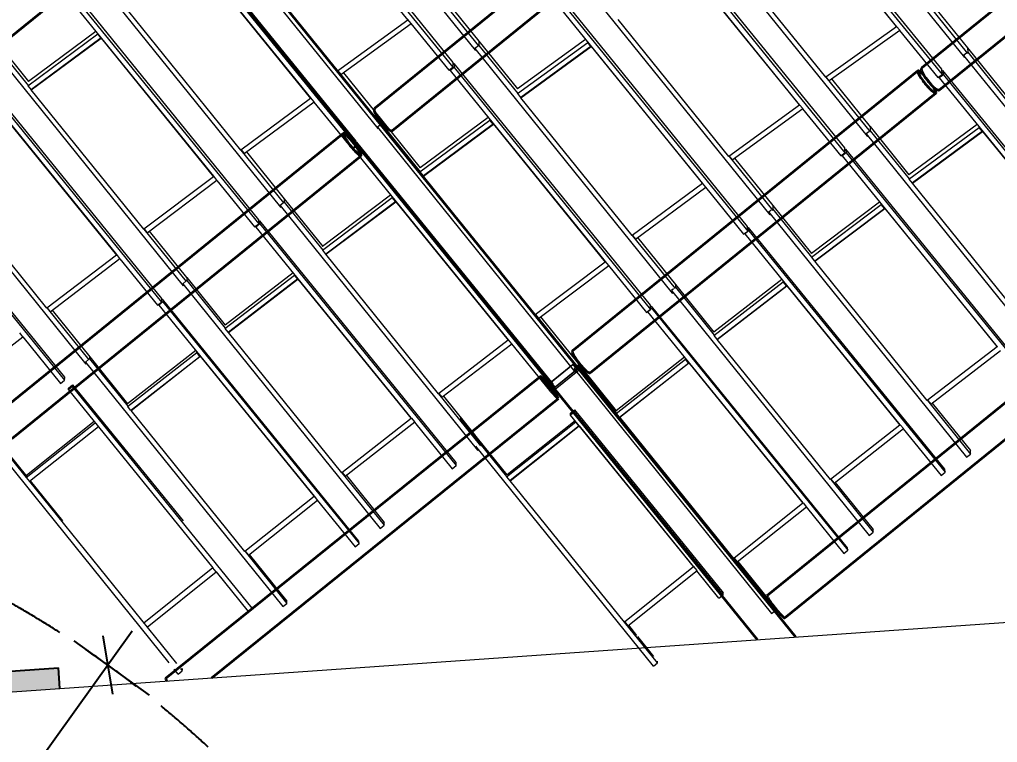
# Model space of a CAD drawing. Header units: millimetres. Extents: x 834681283 to 835686922, y 817551134 to 819407044.
# Drawn here: x 835249962 to 835259338, y 818098046 to 818104976 of the extents above; entities that cross this region are included whole.
import ezdxf

# ---------------------------------------------------------------- set-up
doc = ezdxf.new("R2010")
doc.units = ezdxf.units.MM
doc.header["$LTSCALE"] = 1200
doc.header["$MEASUREMENT"] = 0
for name, pattern in [('P01-MAAN-P-EVA$0$HIDDENX2', [0.75, 0.5, -0.25]), ('P01-MAGP-P-RF$0$P01_MS_01_N1-FloorPlan-PART2OFUPPERROOFSETTINGOUT$0$BH DASHED2', [3, 2, -1]), ('P01-MAGP-P-RF$0$PHANTOM', [2.5, 1.25, -0.25, 0.25, -0.25, 0.25, -0.25])]:
    doc.linetypes.add(name, pattern=pattern)
doc.layers.get('Defpoints').update_dxf_attribs({"color": 15})
doc.layers.add('P01-MAAN-P-EVA$0$ADA08640', color=2, linetype='Continuous')
doc.layers.add('P01-MAAN-P-EVA$0$HATCH', color=9, linetype='Continuous')
for name, color, linetype, lineweight in [('P01-MAAN-P-EVA$0$AR-DIM_AR_', 4, 'Continuous', 25), ('P01-MAGP-P-RF$0$AR-HATCH_AR_', 253, 'Continuous', 13), ('P01-MAGP-P-RF$0$AR-PLANT_AR_BS_MI_', 4, 'Continuous', 25), ('P01-MAGP-P-RF$0$AR-ROOF_AR_BS_MI_', 3, 'Continuous', 18), ('P01-MAGP-P-RF$0$MMH053__', 253, 'P01-MAGP-P-RF$0$PHANTOM', 40), ('P01-MAGP-P-RF$0$P01_MS_01_N1-FloorPlan-PART2OFUPPERROOFSETTINGOUT$0$S-BEAM', 253, 'Continuous', 35), ('P01-MAGP-P-RF$0$P01_MS_01_N1-FloorPlan-PART2OFUPPERROOFSETTINGOUT$0$S-BEAM-HIDN', 253, 'P01-MAGP-P-RF$0$P01_MS_01_N1-FloorPlan-PART2OFUPPERROOFSETTINGOUT$0$BH DASHED2', 18), ('P01-MAGP-P-RF$0$ROOF MESH HALF TONE$0$A-GLAZ', 253, 'Continuous', 9)]:
    doc.layers.add(name, color=color, linetype=linetype, lineweight=lineweight)
doc.styles.add('P01-MAAN-P-EVA$0$ARIAL', font='arial.ttf', dxfattribs={"width": 0.8})
doc.dimstyles.new('P01-MAAN-P-EVA$0$DIM-500', dxfattribs={"dimscale": 400, "dimtxt": 2, "dimasz": 1, "dimexe": 1, "dimexo": 1, "dimgap": 1, "dimtad": 1, "dimdec": 0, "dimrnd": 0.1, "dimdsep": 46, "dimtxsty": 'P01-MAAN-P-EVA$0$ARIAL', "dimblk1": 'P01-MAAN-P-EVA$0$_OBLIQUE', "dimblk2": 'P01-MAAN-P-EVA$0$_OBLIQUE', "dimsah": 1, "dimcen": 5, "dimdle": 1, "dimclrd": 8, "dimclre": 8, "dimclrt": 4, "dimadec": 3, "dimazin": 2, "dimtfac": 1, "dimtdec": 0, "dimtix": 1, "dimtmove": 2, "dimatfit": 0, "dimldrblk": 'P01-MAAN-P-EVA$0$_OBLIQUE', "dimfxl": 1, "dimtolj": 1, "dimarcsym": 0})
pattern_1 = [(3.998948738, (0, 0), (27.2443254035, 65.5595853656), [0, -63.5])]

# ---------------------------------------------------------------- blocks, each defined once
blk = doc.blocks.new('P01-MAGP-P-RF$0$P01_MS_01_N1-FloorPlan-PART2OFUPPERROOFSETTINGOUT$0$Circular Hollow Sections - CHS273x10_PSB97-8456240-PART 2 OF  UPPER ROOF SETTING OUT')
at = {"layer": 'P01-MAGP-P-RF$0$P01_MS_01_N1-FloorPlan-PART2OFUPPERROOFSETTINGOUT$0$S-BEAM'}
for p, q in [((26845.5, 11117.2), (23321.9, 8649.9)), ((23478.5, 8426.3), (27002.1, 10893.6))]:
    blk.add_line(p, q, dxfattribs=at)
for centre, major_axis, start_param, end_param in [((26923.8, 11005.4), (-78.3, 111.8), 0, 3.141593), ((26923.8, 11005.4), (-72.6, 103.6), 0, 3.141593), ((26923.8, 11005.4), (-78.3, 111.8), 3.141593, 6.283185), ((26923.8, 11005.4), (-72.6, 103.6), 3.141593, 6.283185), ((23400.2, 8538.1), (-78.3, 111.8), 0, 3.141593)]:
    blk.add_ellipse(centre, major_axis=major_axis, ratio=0.147265, start_param=start_param, end_param=end_param, dxfattribs=at)
blk = doc.blocks.new('P01-MAGP-P-RF$0$P01_MS_01_N1-FloorPlan-PART2OFUPPERROOFSETTINGOUT$0$Circular Hollow Sections - CHS273x10_PSB97-8456877-PART 2 OF  UPPER ROOF SETTING OUT')
at = {"layer": 'P01-MAGP-P-RF$0$P01_MS_01_N1-FloorPlan-PART2OFUPPERROOFSETTINGOUT$0$S-BEAM'}
for p, q in [((35933.4, 13818.3), (32422.5, 11359.9)), ((32579.1, 11136.3), (36090, 13594.7))]:
    blk.add_line(p, q, dxfattribs=at)
for centre, major_axis, start_param, end_param in [((36011.7, 13706.5), (-78.3, 111.8), 0, 3.141593), ((36011.7, 13706.5), (-72.6, 103.6), 0, 3.141593), ((36011.7, 13706.5), (-78.3, 111.8), 3.141593, 6.283185), ((36011.7, 13706.5), (-72.6, 103.6), 3.141593, 6.283185), ((32500.8, 11248.1), (-78.3, 111.8), 0, 3.141593)]:
    blk.add_ellipse(centre, major_axis=major_axis, ratio=0.253647, start_param=start_param, end_param=end_param, dxfattribs=at)
blk = doc.blocks.new('P01-MAGP-P-RF$0$P01_MS_01_N1-FloorPlan-PART2OFUPPERROOFSETTINGOUT$0$Circular Hollow Sections - CHS273x10_PSB97-8456876-PART 2 OF  UPPER ROOF SETTING OUT')
at = {"layer": 'P01-MAGP-P-RF$0$P01_MS_01_N1-FloorPlan-PART2OFUPPERROOFSETTINGOUT$0$S-BEAM'}
for p, q in [((32384.2, 11333.1), (28892.1, 8887.9)), ((29048.6, 8664.2), (32540.8, 11109.5))]:
    blk.add_line(p, q, dxfattribs=at)
for centre, major_axis, start_param, end_param in [((32462.5, 11221.3), (-78.3, 111.8), 0, 3.141593), ((32462.5, 11221.3), (-72.6, 103.6), 0, 3.141593), ((32462.5, 11221.3), (-78.3, 111.8), 5.349346, 6.283185), ((32462.5, 11221.3), (-72.6, 103.6), 5.340708, 6.283185), ((32462.5, 11221.3), (-72.6, 103.6), 3.141593, 4.08407), ((32462.5, 11221.3), (-78.3, 111.8), 3.141593, 4.075432), ((28970.3, 8776), (-78.3, 111.8), 0, 3.141593)]:
    blk.add_ellipse(centre, major_axis=major_axis, ratio=0.175033, start_param=start_param, end_param=end_param, dxfattribs=at)
at = {"layer": 'P01-MAGP-P-RF$0$P01_MS_01_N1-FloorPlan-PART2OFUPPERROOFSETTINGOUT$0$S-BEAM-HIDN'}
for major_axis, start_param, end_param in [((-78.3, 111.8), 4.07815, 5.346628), ((-72.6, 103.6), 5.336407, 5.340708), ((-72.6, 103.6), 4.091398, 5.33338), ((-72.6, 103.6), 4.08407, 4.088371)]:
    blk.add_ellipse((32462.5, 11221.3), major_axis=major_axis, ratio=0.175033, start_param=start_param, end_param=end_param, dxfattribs=at)
blk = doc.blocks.new('P01-MAGP-P-RF$0$P01_MS_01_N1-FloorPlan-PART2OFUPPERROOFSETTINGOUT$0$Circular Hollow Sections - CHS273x10_PSB97-8456915-PART 2 OF  UPPER ROOF SETTING OUT')
at = {"layer": 'P01-MAGP-P-RF$0$P01_MS_01_N1-FloorPlan-PART2OFUPPERROOFSETTINGOUT$0$S-BEAM'}
for p, q in [((30667.8, 13793.6), (27160.6, 11337.8)), ((27317.2, 11114.2), (30824.4, 13570))]:
    blk.add_line(p, q, dxfattribs=at)
for centre, major_axis, start_param, end_param in [((30746.1, 13681.8), (-78.3, 111.8), 0, 3.141593), ((30746.1, 13681.8), (-72.6, 103.6), 0, 3.141593), ((30746.1, 13681.8), (-78.3, 111.8), 5.764458, 6.283185), ((30746.1, 13681.8), (-72.6, 103.6), 5.820621, 6.283185), ((30746.1, 13681.8), (-72.6, 103.6), 3.141593, 3.604157), ((30746.1, 13681.8), (-78.3, 111.8), 3.141593, 3.66032), ((27238.9, 11226), (-78.3, 111.8), 0, 3.141593)]:
    blk.add_ellipse(centre, major_axis=major_axis, ratio=0.246588, start_param=start_param, end_param=end_param, dxfattribs=at)
at = {"layer": 'P01-MAGP-P-RF$0$P01_MS_01_N1-FloorPlan-PART2OFUPPERROOFSETTINGOUT$0$S-BEAM-HIDN'}
for major_axis, start_param, end_param in [((-78.3, 111.8), 3.660684, 5.764094), ((-72.6, 103.6), 3.604551, 5.820227)]:
    blk.add_ellipse((30746.1, 13681.8), major_axis=major_axis, ratio=0.246588, start_param=start_param, end_param=end_param, dxfattribs=at)
blk = doc.blocks.new('P01-MAGP-P-RF$0$P01_MS_01_N1-FloorPlan-PART2OFUPPERROOFSETTINGOUT$0$Circular Hollow Sections - CHS273x10_PSB97-8456488-PART 2 OF  UPPER ROOF SETTING OUT')
at = {"layer": 'P01-MAGP-P-RF$0$P01_MS_01_N1-FloorPlan-PART2OFUPPERROOFSETTINGOUT$0$S-BEAM'}
for p, q in [((25105, 13560.8), (25005, 13490.7)), ((24924.9, 13434.7), (21602.9, 11108.6)), ((21759.5, 10885), (25261.6, 13337.2))]:
    blk.add_line(p, q, dxfattribs=at)
for centre, major_axis, start_param, end_param in [((25183.3, 13449), (-78.3, 111.8), 0, 3.141593), ((25183.3, 13449), (-72.6, 103.6), 0, 3.141593), ((25183.3, 13449), (-78.3, 111.8), 3.141593, 6.283185), ((25183.3, 13449), (-72.6, 103.6), 3.141593, 6.283185), ((21681.2, 10996.8), (-78.3, 111.8), 0, 3.141593)]:
    blk.add_ellipse(centre, major_axis=major_axis, ratio=0.184513, start_param=start_param, end_param=end_param, dxfattribs=at)
at = {"layer": 'P01-MAGP-P-RF$0$P01_MS_01_N1-FloorPlan-PART2OFUPPERROOFSETTINGOUT$0$S-BEAM-HIDN'}
blk.add_line((25004.9, 13490.7), (24925, 13434.7), dxfattribs=at)
blk = doc.blocks.new('P01-MAGP-P-RF$0$ROOF MESH HALF TONE')
at = {"layer": 'P01-MAGP-P-RF$0$ROOF MESH HALF TONE$0$A-GLAZ', "lineweight": 5}
for p, q in [((26439.6, 14298.1), (28163.6, 11828.1)), ((27945.5, 11724.4), (26227.7, 14170.1)), ((26221.3, 14124.7), (27939.1, 11679)), ((31111.9, 13901.8), (32837.2, 11429.4)), ((30854.3, 13699.6), (32207.4, 11773.4)), ((30896, 13724.9), (32612.2, 11282)), ((32614.7, 11332.8), (30898.6, 13775.7)), ((25455.9, 13611.3), (27179.7, 11141.9)), ((26563.2, 13548.5), (27538.3, 12160.2)), ((25198.2, 13414.8), (26556.8, 11480.2)), ((25239.6, 13441), (26957.6, 10994.7)), ((26963.7, 11037), (25245.7, 13483.3)), ((30128.3, 13215.2), (31853.7, 10743)), ((31246.5, 13136.5), (32208, 11767.9)), ((26833.1, 11718.9), (25859.1, 13114.2)), ((29915.1, 13041.7), (31631.3, 10598.5)), ((31633.1, 10645.8), (29916.9, 13089.1)), ((29873.4, 13015.9), (31227, 11088.9)), ((24472.3, 12924.7), (26195.8, 10455.9)), ((25577.6, 12870.2), (26557.1, 11475.5)), ((24258.1, 12757.5), (25976.3, 10310.8)), ((25981.9, 10349.7), (24263.7, 12796.4)), ((24216.8, 12731), (25575.7, 10795.8)), ((31497.8, 11333.4), (30536.9, 12710.2)), ((29144.7, 12528.8), (30870.1, 10056.9)), ((25853.3, 11027.6), (24874.9, 12429)), ((27815.3, 12412), (28196.8, 11865.5)), ((27869.4, 12392.3), (28205.1, 11911.3)), ((30651.1, 9958.7), (28934.9, 12402.1)), ((30260.7, 12460.3), (31227.7, 11083.6)), ((23541.9, 12294.8), (23869.6, 11825.6)), ((28891.9, 12331.9), (30246.1, 10403.9)), ((28933.5, 12358.2), (30649.7, 9914.8)), ((23488.7, 12238.5), (25212.1, 9770.1)), ((23530, 12265), (23863.5, 11787.4)), ((23861.7, 11786.3), (24563.3, 12234.4)), ((24548.3, 12259), (23869.5, 11825.5)), ((23891, 11744), (24592.5, 12192)), ((24593, 12195.3), (23891.5, 11747.2)), ((24563.3, 12234.4), (24563.8, 12236.8)), ((24591.4, 12194.3), (24563.3, 12234.4)), ((24591.9, 12196.8), (24591.4, 12194.3)), ((24593, 12195.3), (24592.5, 12192)), ((24592.5, 12192), (25576.1, 10791.3)), ((25000.1, 9662.5), (23281.9, 12109.6)), ((27538.3, 12160.2), (26833.1, 11718.9)), ((26863, 11683.8), (27568.3, 12125.2)), ((27538.9, 12164.1), (27538.1, 12165.1)), ((27538.9, 12164.1), (27538.3, 12160.2)), ((27568.3, 12125.2), (27540.4, 12165)), ((27566.8, 12124.3), (27897.6, 11653.2)), ((23235.8, 12047.5), (24594.8, 10112)), ((23277, 12074.5), (24995.3, 9627.4)), ((30519.3, 10640.7), (29552.7, 12025.5)), ((32478.5, 12028.2), (32870.4, 11466.6)), ((32532.8, 12009.8), (32873.6, 11521.5)), ((28205.1, 11911.3), (28202.5, 11869.1)), ((28205.1, 11911.3), (28542.6, 11427.9)), ((28196.8, 11865.5), (28161, 11842.8)), ((28161, 11842.8), (29886.3, 9371.1)), ((28163.6, 11828.1), (28169, 11831.3)), ((28202.5, 11869.1), (28198.2, 11866.3)), ((28202.5, 11869.1), (28540.6, 11384.8)), ((28538.7, 11383.5), (29245, 11825.7)), ((29226.3, 11855.8), (28542.5, 11427.7)), ((29245, 11825.7), (29245.3, 11828.8)), ((29272.8, 11786.1), (29245, 11825.7)), ((23861.7, 11786.3), (23889.8, 11746.2)), ((23889.8, 11746.2), (23891.5, 11747.2)), ((23891, 11744), (23891.5, 11747.2)), ((24873.5, 10336.7), (23891, 11744)), ((26836.9, 11721.2), (26863, 11683.8)), ((27939.1, 11679), (27945.5, 11724.4)), ((28568.2, 11341.4), (29274.4, 11783.5)), ((29274.5, 11787.2), (28568.3, 11345)), ((29273.1, 11789.3), (29272.8, 11786.1)), ((29274.5, 11787.2), (29274.4, 11783.5)), ((29274.4, 11783.5), (30246.9, 10398.9)), ((32208, 11767.9), (31497.8, 11333.4)), ((31527.1, 11299.4), (32237.3, 11734)), ((32208.2, 11772.2), (32207.4, 11773.4)), ((32208.2, 11772.2), (32208, 11767.9)), ((32237.3, 11734), (32209.9, 11773.2)), ((32235.8, 11733), (32570.4, 11256.6)), ((26835.4, 11720.3), (27212.4, 11180.2)), ((26888, 11699.5), (27221, 11222.4)), ((27897.6, 11653.2), (27939.1, 11679)), ((27951.6, 11674.6), (27910.2, 11648)), ((27910.2, 11648), (27910.6, 11661.3)), ((27910.2, 11648), (29265, 9719.2)), ((27943.3, 11708.7), (27952.8, 11714.8)), ((27952.8, 11714.8), (27951.6, 11674.6)), ((27951.6, 11674.6), (29667.9, 9231.4)), ((29669, 9271.6), (27952.8, 11714.8)), ((22505.2, 11552.6), (24228.5, 9084.6)), ((23607.7, 11514.3), (24595.3, 10107.7)), ((26557.1, 11475.5), (25853.3, 11027.6)), ((25883.3, 10992.2), (26587.2, 11440.1)), ((26557.7, 11479), (26556.9, 11480.2)), ((26557.7, 11479), (26557.1, 11475.5)), ((26587.2, 11440.1), (26559.3, 11480.1)), ((26585.7, 11439.1), (26916.2, 10968.6)), ((32860.5, 11469.8), (32830.8, 11451.2)), ((32830.8, 11451.2), (34558.3, 8974.2)), ((32872.5, 11477.3), (32865.8, 11473.2)), ((32873.9, 11521.5), (32872.5, 11477.3)), ((32872.5, 11477.3), (33213.5, 10988.4)), ((32873.9, 11521.5), (33214.1, 11033.7)), ((22296.3, 11391.9), (24014.6, 8944.5)), ((24018.4, 8975.4), (22300.1, 11422.8)), ((28538.7, 11383.5), (28566.5, 11343.9)), ((32837.2, 11429.4), (32843.5, 11433.1)), ((28566.5, 11343.9), (28568.3, 11345)), ((28568.2, 11341.4), (28568.3, 11345)), ((29540.3, 9948.6), (28568.2, 11341.4)), ((31500.1, 11334.8), (31886.5, 10781.1)), ((31501.6, 11335.7), (31527.1, 11299.4)), ((31552.1, 11314.7), (31889.4, 10831.4)), ((32570.4, 11256.6), (32612.2, 11282)), ((32583.2, 11252.5), (32583, 11264.2)), ((32624.7, 11279.1), (32583.2, 11252.5)), ((32583.2, 11252.5), (33935.2, 9329)), ((32612.2, 11282), (32614.7, 11332.8)), ((32613.8, 11313.9), (32623.9, 11320.4)), ((32623.9, 11320.4), (32624.7, 11279.1)), ((34338.2, 8881.4), (32623.9, 11320.4)), ((32624.7, 11279.1), (34339.1, 8840.1)), ((27212.4, 11180.2), (27177.1, 11157.5)), ((27218.6, 11184.2), (27213.3, 11180.7)), ((27221.1, 11222.4), (27218.6, 11184.2)), ((27218.6, 11184.2), (27555.2, 10701.8)), ((27221.1, 11222.4), (27557.6, 10740.4)), ((28241.5, 11176.3), (27557.5, 10740.2)), ((27177.1, 11157.5), (28902.5, 8685.5)), ((27179.7, 11141.9), (27185.5, 11145.5)), ((27553.6, 10699.6), (28258.1, 11148.8)), ((27583.5, 10657.7), (28287.8, 11106.8)), ((28288, 11110.1), (27583.7, 10661.1)), ((28258.1, 11148.8), (28258.4, 11152.2)), ((28286, 11108.9), (28258.1, 11148.8)), ((28286.4, 11112.4), (28286, 11108.9)), ((28288, 11110.1), (28287.8, 11106.8)), ((28287.8, 11106.8), (29265.9, 9714.3)), ((31227.7, 11083.6), (30519.3, 10640.7)), ((31227.9, 11087.6), (31227, 11088.8)), ((31227.9, 11087.6), (31227.7, 11083.6)), ((31257.2, 11049.3), (31229.6, 11088.7)), ((23893.9, 9646.2), (22907.3, 11059.1)), ((25855.4, 11028.9), (26227.8, 10495.5)), ((25856.9, 11029.9), (25883.3, 10992.2)), ((25906.5, 11006.9), (26236.9, 10533.6)), ((26916.2, 10968.6), (26957.6, 10994.7)), ((26970.1, 10991.7), (26928.8, 10964.6)), ((26928.8, 10964.6), (26929, 10976.7)), ((26957.6, 10994.7), (26963.7, 11037)), ((26961.4, 11021.3), (26970.9, 11027.6)), ((26970.9, 11027.6), (26970.1, 10991.7)), ((26970.1, 10991.7), (28686.2, 8548.9)), ((28687, 8584.7), (26970.9, 11027.6)), ((30548.7, 10606.3), (31257.2, 11049.3)), ((31255.5, 11048.2), (31589.6, 10572.6)), ((26928.8, 10964.6), (28284, 9035.5)), ((25576.1, 10791.3), (24873.5, 10336.7)), ((25576.6, 10794.5), (25575.8, 10795.7)), ((25576.6, 10794.5), (25576.1, 10791.3)), ((25606.4, 10755.5), (25578.3, 10795.6)), ((31874.8, 10783.9), (31847.1, 10766.1)), ((31888.7, 10792.8), (31881.5, 10788.2)), ((31889.4, 10831.7), (31888.7, 10792.8)), ((31888.7, 10792.8), (32228.4, 10305.7)), ((31889.4, 10831.7), (32228.3, 10345.9)), ((24903.7, 10300.9), (25606.4, 10755.5)), ((25604.8, 10754.5), (25935, 10284.2)), ((27553.6, 10699.6), (27581.5, 10659.7)), ((31847.1, 10766.1), (33574.4, 8289.8)), ((31853.7, 10743), (31860.4, 10747.1)), ((32225.7, 10304), (32931.4, 10752.3)), ((32914.2, 10781.5), (32228.2, 10345.7)), ((32961.7, 10714), (32256.2, 10265.9)), ((32256.2, 10262.5), (32961.7, 10710.6)), ((32931.4, 10752.3), (32931.7, 10756.7)), ((32959.3, 10712.5), (32931.4, 10752.3)), ((32959.5, 10717.1), (32959.3, 10712.5)), ((32961.7, 10714), (32961.7, 10710.6)), ((32961.7, 10710.6), (33936.5, 9323.7)), ((27581.5, 10659.7), (27583.6, 10661.1)), ((27583.5, 10657.7), (27583.7, 10661.1)), ((28561.2, 9256.9), (27583.5, 10657.7)), ((30521.4, 10642), (30902.5, 10096)), ((30523, 10643), (30548.7, 10606.3)), ((30571.3, 10620.4), (30905.3, 10141.9)), ((31589.6, 10572.6), (31631.3, 10598.5)), ((31643.2, 10597.9), (31601.8, 10570.7)), ((31631.3, 10598.5), (31633.1, 10645.8)), ((31632.4, 10627.7), (31641.9, 10634)), ((31641.9, 10634), (31643.2, 10597.9)), ((33356.5, 8194.1), (31641.9, 10634)), ((31643.2, 10597.9), (33357.7, 8158.1)), ((26237, 10533.6), (26234.6, 10500)), ((26237, 10533.6), (26574.1, 10050.5)), ((31601.8, 10570.7), (31601.5, 10580)), ((31601.8, 10570.7), (32954.7, 8645.5)), ((26227.8, 10495.5), (26193.3, 10472.9)), ((26193.3, 10472.9), (27918.8, 8000.4)), ((26195.8, 10455.9), (26202.2, 10460)), ((26234.6, 10500), (26227.8, 10495.5)), ((26234.6, 10500), (26571.1, 10017.9)), ((26568.5, 10016.2), (27271.1, 10472.7)), ((27257.1, 10497.3), (26572.4, 10052.5)), ((26599, 9974.7), (27301.3, 10431.1)), ((27301.5, 10434.1), (26599.1, 9977.7)), ((27271.1, 10472.7), (27271.5, 10476.7)), ((27299.2, 10432.6), (27271.1, 10472.7)), ((27299.7, 10436.7), (27299.2, 10432.6)), ((27301.5, 10434.1), (27301.3, 10431.1)), ((27301.3, 10431.1), (28285.2, 9030.7)), ((24875.5, 10337.9), (25244.5, 9809.5)), ((24877.1, 10339), (24903.7, 10300.9)), ((24924.7, 10314.4), (25251.3, 9846.6)), ((25976.3, 10310.8), (25981.9, 10349.7)), ((25979.7, 10334.4), (25988.9, 10340.6)), ((25988.9, 10340.6), (25988.7, 10309.9)), ((27705.1, 7897.6), (25988.9, 10340.6)), ((30246.9, 10398.9), (29540.3, 9948.6)), ((29570, 9913.8), (30276.7, 10364.1)), ((30247.1, 10402.6), (30246.1, 10403.9)), ((30247.1, 10402.6), (30246.9, 10398.9)), ((30276.7, 10364.1), (30248.9, 10403.8)), ((30274.9, 10362.9), (30608.1, 9888.5)), ((25935, 10284.2), (25976.3, 10310.8)), ((25988.7, 10309.9), (25947.5, 10282.3)), ((25947.5, 10282.3), (25947.5, 10292.3)), ((25947.5, 10282.3), (27303, 8352.7)), ((25988.7, 10309.9), (27704.8, 7867)), ((32225.7, 10304), (32253.5, 10264.2)), ((32253.5, 10264.2), (32256.2, 10265.9)), ((32256.2, 10262.5), (32256.2, 10265.9)), ((33231, 8864.9), (32256.2, 10262.5)), ((30905.3, 10142.2), (30904.7, 10108.8)), ((30905.3, 10142.2), (31242.7, 9658.6)), ((24595.3, 10107.7), (23893.9, 9646.2)), ((23924.3, 9610), (24625.8, 10071.6)), ((24595.8, 10110.7), (24594.8, 10112)), ((24595.8, 10110.7), (24595.3, 10107.7)), ((24625.8, 10071.6), (24597.6, 10111.9)), ((24624, 10070.4), (24954, 9600.4)), ((30888.8, 10098.4), (30863.4, 10081.6)), ((30863.4, 10081.6), (32590.5, 7606.1)), ((30870.1, 10056.9), (30877.4, 10061.5)), ((30904.7, 10108.8), (30897, 10103.8)), ((30904.7, 10108.8), (31243.2, 9623.8)), ((31240.1, 9621.8), (31943.5, 10079.1)), ((31929.2, 10104.8), (31242.6, 9658.3)), ((31974.2, 10040.8), (31271.1, 9583.7)), ((31271.2, 9580.7), (31974.2, 10037.8)), ((31943.5, 10079.1), (31943.8, 10084.1)), ((31971.5, 10039.1), (31943.5, 10079.1)), ((31971.9, 10044.1), (31971.5, 10039.1)), ((31974.2, 10040.8), (31974.2, 10037.8)), ((31974.2, 10037.8), (32956.2, 8640.4)), ((26568.5, 10016.2), (26596.6, 9976.1)), ((26596.6, 9976.1), (26599.1, 9977.7)), ((26599, 9974.7), (26599.1, 9977.7)), ((27582.4, 8565.6), (26599, 9974.7)), ((29542.2, 9949.8), (29917, 9413)), ((29544, 9951), (29570, 9913.8)), ((30649.7, 9914.8), (30651.1, 9958.7)), ((30650.6, 9941.2), (30659.6, 9947.3)), ((30659.6, 9947.3), (30661.1, 9917.1)), ((32374.5, 7506.5), (30659.6, 9947.3)), ((29590.4, 9926.7), (29921.4, 9452.5)), ((30608.1, 9888.5), (30649.7, 9914.8)), ((30619.9, 9889.5), (30619.6, 9895.7)), ((30661.1, 9917.1), (30619.9, 9889.5)), ((30619.9, 9889.5), (31975.5, 7960.1)), ((30661.1, 9917.1), (32376, 7476.3)), ((25241.9, 9810.7), (25209.5, 9789)), ((25209.5, 9789), (26935, 7316.5)), ((25212.1, 9770.1), (25219.4, 9774.8)), ((25250.7, 9816.5), (25243.1, 9811.4)), ((25252.8, 9844.5), (25250.7, 9816.5)), ((25250.7, 9816.5), (25586.4, 9335.5)), ((25252.8, 9844.5), (25587.5, 9364.9)), ((25583.4, 9333.5), (26284, 9797.7)), ((26273, 9819), (25587.4, 9364.7)), ((25614.5, 9292.6), (26314.9, 9756.6)), ((26315, 9759.1), (25614.6, 9295.1)), ((26284, 9797.7), (26284.6, 9802.4)), ((26312.3, 9757.4), (26284, 9797.7)), ((26312.9, 9762.1), (26312.3, 9757.4)), ((26315, 9759.1), (26314.9, 9756.6)), ((26314.9, 9756.6), (27304.5, 8348)), ((24995.3, 9627.4), (25000.1, 9662.5)), ((29265.9, 9714.3), (28561.2, 9256.9)), ((28591.3, 9221.7), (29296.2, 9679.2)), ((29266.1, 9717.7), (29265, 9719.2)), ((29266.1, 9717.7), (29265.9, 9714.3)), ((29296.2, 9679.2), (29268.2, 9719.1)), ((29294.1, 9677.8), (29626.4, 9204.8)), ((23895.6, 9647.3), (24260.7, 9124.5)), ((23897.3, 9648.5), (23924.3, 9610)), ((23942.7, 9622.1), (24271.6, 9151.1)), ((24954, 9600.4), (24995.3, 9627.4)), ((24965.9, 9601.7), (24965.8, 9608.1)), ((25007.1, 9629.7), (24965.9, 9601.7)), ((24965.9, 9601.7), (26323.8, 7668.2)), ((24998.2, 9648.4), (25006.7, 9654.1)), ((25006.7, 9654.1), (25007.1, 9629.7)), ((26723.2, 7209.8), (25006.7, 9654.1)), ((25007.1, 9629.7), (26723.6, 7185.4)), ((31240.1, 9621.8), (31265.5, 9585.5)), ((31268.2, 9581.7), (31271.1, 9583.6)), ((31271.2, 9580.7), (31271.1, 9583.7)), ((32253.3, 8173), (31271.2, 9580.7)), ((22945.1, 8919.7), (23645.5, 9388.4)), ((23645.5, 9388.4), (23617.2, 9428.8)), ((23643.5, 9387.1), (23973.4, 8917.1)), ((29901.8, 9413), (29879.5, 9398)), ((29879.5, 9398), (31606.4, 6923.3)), ((29886.3, 9371.1), (29894.6, 9376.4)), ((29920.7, 9425.7), (29912.1, 9419.9)), ((29921.4, 9452.8), (29920.7, 9425.7)), ((29920.7, 9425.7), (30257.8, 8942.7)), ((29921.4, 9452.8), (30257.3, 8971.4)), ((30254.2, 8940.3), (30955.2, 9405.9)), ((30944.4, 9427.6), (30257.1, 8971.2)), ((30955.2, 9405.9), (30955.7, 9411.4)), ((30983.5, 9365.5), (30955.2, 9405.9)), ((25583.4, 9333.5), (25609, 9297)), ((25611.7, 9293.1), (25614.6, 9295.1)), ((25614.5, 9292.6), (25614.6, 9295.1)), ((26603.8, 7875.2), (25614.5, 9292.6)), ((30282.5, 8900), (30983.5, 9365.5)), ((30286, 8899.8), (30986.6, 9365.1)), ((30984, 9371.2), (30983.5, 9365.5)), ((30986.6, 9367.6), (30983.5, 9365.5)), ((30986.6, 9367.6), (30986.6, 9365.1)), ((30986.6, 9365.1), (31975.5, 7957.6)), ((28562.9, 9258.1), (28932.9, 8728)), ((28564.9, 9259.3), (28591.3, 9221.7)), ((28609.4, 9233.4), (28937.9, 8762.7)), ((29626.4, 9204.8), (29667.9, 9231.4)), ((29678.7, 9237.8), (29637.6, 9209.7)), ((29637.6, 9209.7), (30994.5, 7277.7)), ((29667.9, 9231.4), (29669, 9271.6)), ((29668.6, 9255.3), (29677, 9261.1)), ((29677, 9261.1), (29678.7, 9237.8)), ((31392.7, 6818.3), (29677, 9261.1)), ((29678.7, 9237.8), (31394.4, 6794.9)), ((24256.1, 9126.1), (24226, 9105.6)), ((24226, 9105.6), (25951.2, 6634.4)), ((24267.1, 9133.6), (24258.5, 9127.7)), ((24269, 9154.9), (24267.1, 9133.6)), ((24267.1, 9133.6), (24602, 8654)), ((24271.6, 9151.1), (24602.6, 8676.9)), ((24598.4, 8651.6), (25297.2, 9123.6)), ((25289.5, 9140.9), (24602.4, 8676.7)), ((25297.2, 9123.6), (25298, 9128.8)), ((25325.6, 9083), (25297.2, 9123.6)), ((24228.5, 9084.6), (24236.9, 9090)), ((24626.8, 8611), (25325.6, 9083)), ((24630.3, 8611.4), (25328.6, 9083.2)), ((25326.4, 9088.3), (25325.6, 9083)), ((25328.7, 9085.1), (25325.6, 9083)), ((25328.7, 9085.1), (25328.6, 9083.2)), ((25328.6, 9083.2), (26323.7, 7666.2)), ((28285.2, 9030.7), (27582.4, 8565.6)), ((28285.3, 9033.6), (28284, 9035.4)), ((28285.3, 9033.6), (28285.2, 9030.7)), ((28285.3, 9033.6), (28287.8, 9035.3)), ((28315.9, 8995.1), (28287.8, 9035.3)), ((23973.4, 8917.1), (24014.6, 8944.5)), ((24014.6, 8944.5), (24018.4, 8975.4)), ((27612.9, 8530), (28315.9, 8995.1)), ((28313.5, 8993.5), (28644.9, 8521.8)), ((30254.2, 8940.3), (30279.3, 8904.5)), ((24087.9, 8878.3), (24046.9, 8850)), ((24046.9, 8850), (24047, 8868.2)), ((24046.9, 8850), (25307.3, 7053.2)), ((24047, 8868.2), (24088, 8896.5)), ((24088, 8896.5), (24087.9, 8878.3)), ((25658.4, 6639.5), (24087.9, 8878.3)), ((24088, 8896.5), (25053.8, 7519.8)), ((30286, 8899.8), (30286, 8902.3)), ((31275.1, 7482.5), (30286, 8899.8)), ((28916.7, 8729.4), (28895.8, 8715.1)), ((28937, 8743.3), (28927, 8736.5)), ((28937.9, 8762.9), (28937, 8743.3)), ((28937, 8743.3), (29272.6, 8262.5)), ((28937.9, 8762.9), (29272.1, 8284.1)), ((29268.4, 8259.6), (29967.1, 8733)), ((29960.3, 8750.2), (29271.9, 8283.7)), ((29967.1, 8733), (29968, 8739.2)), ((29995.6, 8692.4), (29967.1, 8733)), ((24598.4, 8651.6), (24623.6, 8615.6)), ((28895.8, 8715.1), (30622.1, 6242.3)), ((28902.5, 8685.5), (28912.2, 8691.7)), ((29299.5, 8220.8), (29995.6, 8692.4)), ((29301, 8220), (29999.2, 8693)), ((29996.5, 8698.7), (29995.6, 8692.4)), ((29999.1, 8694.9), (29995.6, 8692.4)), ((29999.1, 8694.9), (29999.2, 8693)), ((29999.2, 8693), (30994.5, 7275.8)), ((32956.2, 8640.4), (32253.3, 8173)), ((32956.2, 8643.4), (32954.7, 8645.5)), ((32956.2, 8643.4), (32959.1, 8645.3)), ((32956.2, 8643.4), (32956.2, 8640.4)), ((23225.1, 8552.3), (23582.5, 8040.6)), ((23227.4, 8567.4), (23585.6, 8054.6)), ((24630.3, 8611.4), (24630.3, 8613.4)), ((25625.1, 7186.5), (24630.3, 8611.4)), ((27583.9, 8566.6), (27950.6, 8041.1)), ((27586.2, 8568.1), (27612.9, 8530)), ((27628.2, 8540.1), (27906.9, 8140.9)), ((28644.9, 8521.8), (28686.2, 8548.9)), ((28686.2, 8548.9), (28687, 8584.7)), ((32284, 8137.7), (32987.2, 8605.3)), ((23582.3, 8040.4), (24279.4, 8518.5)), ((24271.9, 8529.2), (23586.7, 8059.3)), ((24308, 8477.7), (23610.9, 7999.7)), ((24826.9, 6172), (23262.8, 8411.3)), ((27304.5, 8348), (26603.8, 7875.2)), ((27304.6, 8350.5), (27303.1, 8352.6)), ((27304.6, 8350.5), (27304.5, 8348)), ((27304.6, 8350.5), (27307.5, 8352.5)), ((27335.8, 8312.1), (27310.2, 8348.7)), ((26634.8, 7839.2), (27335.8, 8312.1)), ((27332.9, 8310.1), (27663.6, 7839.4)), ((27775.4, 8309.2), (27771.7, 8306.7)), ((27777.1, 8317.4), (27775.4, 8309.2)), ((28181.3, 7728.5), (27775.4, 8309.2)), ((28183.9, 7746), (27778.8, 8325.6)), ((28872.3, 8301.3), (28831.3, 8273.1)), ((28831.3, 8273.1), (28833.1, 8291.6)), ((29905.3, 6742.1), (28831.3, 8273.1)), ((28833.1, 8291.6), (28874.1, 8319.9)), ((28874.1, 8319.9), (28872.3, 8301.3)), ((30169.9, 6451.7), (28872.3, 8301.3)), ((28874.1, 8319.9), (30171.8, 6470.2)), ((29268.4, 8259.6), (29293, 8224.4)), ((28178.8, 7726.8), (28875.9, 8204.8)), ((28870.7, 8216.8), (28183.8, 7745.9)), ((28209.6, 7686.2), (28906.5, 8164)), ((28906.7, 8165.5), (28209.8, 7687.7)), ((28875.9, 8204.8), (28876.8, 8208.2)), ((28904.4, 8164), (28875.9, 8204.8)), ((28905.4, 8167.4), (28904.4, 8164)), ((28906.7, 8165.5), (28906.5, 8164)), ((28906.5, 8164), (29906.4, 6738.8)), ((29301, 8220), (29301, 8221.8)), ((30296.5, 6794), (29301, 8220)), ((32254.8, 8173.8), (32631.9, 7633.3)), ((32257.3, 8175.7), (32284, 8137.7)), ((32297.5, 8146.7), (32632.4, 7666.7)), ((23582.3, 8040.4), (23610.9, 7999.7)), ((23586.7, 8059.3), (23582.4, 8040.8)), ((23611, 7999.8), (24894.7, 6161.9)), ((23619.7, 8005.7), (23901.1, 7602.8)), ((23901.2, 7602.7), (23619.7, 8005.7)), ((29455.7, 5818.3), (27903.9, 8038.4)), ((27918.8, 8000.4), (27926.8, 8005.7)), ((26607.7, 7877.9), (26634.8, 7839.2)), ((27704.8, 7867), (27705.1, 7897.6)), ((31975.5, 7957.6), (31275.1, 7482.5)), ((31306.4, 7446.6), (32007.2, 7922.1)), ((31975.5, 7960.1), (31979, 7962.4)), ((31975.5, 7960.1), (31975.5, 7957.6)), ((32007.2, 7922.1), (31982.1, 7957.9)), ((32003.8, 7919.7), (32334.8, 7448.7)), ((26605.4, 7875.5), (26976.3, 7344.1)), ((26646.8, 7847.2), (26978.4, 7372.1)), ((27663.6, 7839.4), (27704.8, 7867)), ((28178.8, 7726.8), (28207.4, 7686)), ((26323.7, 7666.2), (25625.1, 7186.5)), ((25656.7, 7149.9), (26355.7, 7630)), ((26323.8, 7668.2), (26323.7, 7666.2)), ((26323.8, 7668.2), (26327.3, 7670.6)), ((26355.7, 7630), (26330.5, 7666)), ((26352.3, 7627.6), (26682.5, 7157.4)), ((28207.4, 7686), (28209.8, 7687.7)), ((28209.6, 7686.2), (28209.8, 7687.7)), ((29208.8, 6256.7), (28209.6, 7686.2)), ((32590.5, 7606.1), (32631.9, 7633.3)), ((32631.9, 7633.3), (32632.4, 7666.7)), ((32376, 7476.3), (32374.5, 7506.5)), ((31276.8, 7482.4), (31647.6, 6951)), ((31279.3, 7485.3), (31306.4, 7446.6)), ((31316.5, 7453.5), (31648.3, 6978.1)), ((32334.8, 7448.7), (32376, 7476.3)), ((26935, 7316.5), (26976.3, 7344.1)), ((26976.3, 7344.1), (26978.4, 7372.1)), ((30994.5, 7275.8), (30296.5, 6794)), ((30328.5, 6757.7), (31027.1, 7239.9)), ((30994.5, 7277.7), (30994.5, 7275.8)), ((31027.1, 7239.9), (31002.4, 7275.1)), ((31023, 7237.1), (31353.3, 6766.8)), ((25627, 7185.8), (25992.4, 6662.4)), ((25629.2, 7189.3), (25656.7, 7149.9)), ((25664.8, 7155.5), (25994.2, 6683.7)), ((26682.5, 7157.4), (26723.6, 7185.4)), ((26723.6, 7185.4), (26723.2, 7209.8)), ((25307.5, 7053.3), (24609.9, 6569.7)), ((25336, 7012.5), (25307.5, 7053.3)), ((24638.4, 6528.8), (25336, 7012.5)), ((25335.9, 7012.4), (25617.4, 6611.2)), ((31606.4, 6923.3), (31647.6, 6951)), ((31647.6, 6951), (31648.3, 6978.1)), ((30298.6, 6792.8), (30663.2, 6270.5)), ((30300.9, 6797.1), (30328.5, 6757.7)), ((30334.7, 6762), (30664.1, 6290.1)), ((31353.3, 6766.8), (31394.4, 6794.9)), ((31394.4, 6794.9), (31392.7, 6818.3)), ((25951.2, 6634.4), (25992.4, 6662.4)), ((25992.4, 6662.4), (25994.2, 6683.7)), ((29906.4, 6738.8), (29208.8, 6256.7)), ((29239.9, 6218.9), (29937.6, 6701.2)), ((29906.6, 6740.3), (29905.3, 6742.1)), ((29906.4, 6738.8), (29906.6, 6740.3)), ((29906.6, 6740.3), (29909, 6742)), ((29937.6, 6701.2), (29909, 6742)), ((30128.9, 6423.4), (29935.2, 6699.5)), ((25617.4, 6611.2), (25658.4, 6639.5)), ((25658.4, 6639.5), (25658.4, 6643)), ((30169.9, 6451.7), (30171.8, 6470.2)), ((30128.9, 6423.4), (30169.9, 6451.7)), ((30663.2, 6270.5), (30664.1, 6290.1)), ((29496.7, 5846.6), (29210.3, 6256.3)), ((29211.9, 6258.8), (29239.9, 6218.9)), ((29319.5, 6121.4), (29247.6, 6224.3)), ((30622.1, 6242.3), (30663.2, 6270.5)), ((24906, 6058.8), (24870.2, 6110)), ((24931.1, 6109.9), (24947, 6087.1)), ((24943.9, 6109.9), (24949.3, 6102.2)), ((24947, 6087.1), (24949.3, 6102.2)), ((29468, 5909), (29327.6, 6109.7)), ((24906, 6058.8), (24947, 6087.1)), ((29455.7, 5818.3), (29496.7, 5846.6)), ((29496.7, 5846.6), (29500.2, 5862.9))]:
    blk.add_line(p, q, dxfattribs=at)
blk = doc.blocks.new('P01-MAGP-P-RF')
at = {"layer": 'P01-MAGP-P-RF$0$AR-HATCH_AR_'}
h = blk.add_hatch(dxfattribs=at)
h.set_pattern_fill('DOTS', color=256, scale=40, style=0)
h.set_pattern_definition(pattern_1)
edge = h.paths.add_edge_path()
edge.add_arc((835242962.9, 818109574.6), 11300, 183.99897, 273.99897)
edge.add_line((835243751, 818098302.1), (835250334.9, 818098762.3))
edge.add_line((835250334.9, 818098762.3), (835250348.9, 818098562.8))
edge.add_line((835250348.9, 818098562.8), (835243764.9, 818098102.6))
edge.add_arc((835242962.9, 818109574.6), 11500, 183.99897, 273.99897, ccw=False)
edge.add_line((835231490.9, 818108772.6), (835231690.4, 818108786.5))
h = blk.add_hatch(dxfattribs=at)
h.set_pattern_fill('DOTS', color=256, scale=40, style=0)
h.set_pattern_definition(pattern_1)
edge = h.paths.add_edge_path()
edge.add_arc((835242962.9, 818109574.6), 13500, 183.99897, 273.99897)
edge.add_line((835243904.4, 818096107.4), (835250488.3, 818096567.7))
edge.add_line((835250488.3, 818096567.7), (835250498.8, 818096418.1))
edge.add_line((835250498.8, 818096418.1), (835243914.8, 818095957.8))
edge.add_arc((835242962.9, 818109574.6), 13650, 183.99909, 273.99892, ccw=False)
edge.add_line((835229346.1, 818108622.6), (835229495.8, 818108633.1))
at = {"layer": 'P01-MAGP-P-RF$0$AR-PLANT_AR_BS_MI_'}
for p in [(835243751, 818098302.1), (835250348.9, 818098562.8)]:
    blk.add_line(p, (835250334.9, 818098762.3), dxfattribs=at)
at = {"layer": 'P01-MAGP-P-RF$0$AR-ROOF_AR_BS_MI_'}
blk.add_lwpolyline([(835316678.3, 818156596.6, 0.520567), (835304821.9, 818171238.6), (835238973.9, 818166635.3, 0.414214), (835228303.9, 818154361.3), (835231490.9, 818108772.6, 0.414214), (835243764.9, 818098102.6), (835288828.9, 818101252.9, 0.315299), (835304430.5, 818113886.3)], format="xyb", close=True, dxfattribs=at)
at = {"layer": 'P01-MAGP-P-RF$0$P01_MS_01_N1-FloorPlan-PART2OFUPPERROOFSETTINGOUT$0$S-BEAM'}
for p, q in [((835255324.7, 818101623.7), (835251554.7, 818106279.4)), ((835255091.5, 818101434.9), (835251321.5, 818106090.6)), ((835260457.5, 818102147.6), (835257128.1, 818099451.6)), ((835257299.9, 818099239.4), (835260629.3, 818101935.4)), ((835257403.8, 818099056), (835255324.7, 818101623.7)), ((835254956.8, 818101554.2), (835251362.5, 818098658.8)), ((835257038.5, 818099030.5), (835255091.5, 818101434.9)), ((835251804.9, 818098664.6), (835255128.1, 818101341.6))]:
    blk.add_line(p, q, dxfattribs=at)
for centre, major_axis, ratio, start_param, end_param in [((835255042.4, 818101447.9), (-85.6, 106.3), 0.067613, 0, 3.141593), ((835255042.4, 818101447.9), (-85.6, 106.3), 0.067613, 3.141593, 6.283185), ((835255042.4, 818101447.9), (-79.4, 98.5), 0.067613, 0, 3.141593), ((835255042.4, 818101447.9), (-79.4, 98.5), 0.067613, 3.141593, 6.283185), ((835257214, 818099345.5), (-85.9, 106.1), 0.083283, 0, 3.141593), ((835251448.1, 818098552.5), (-85.6, 106.3), 0.067613, 0, 0.636718)]:
    blk.add_ellipse(centre, major_axis=major_axis, ratio=ratio, start_param=start_param, end_param=end_param, dxfattribs=at)
at = {"layer": 'P01-MAGP-P-RF$0$P01_MS_01_N1-FloorPlan-PART2OFUPPERROOFSETTINGOUT$0$S-BEAM-HIDN'}
for p, q in [((835255279.5, 818101679.4), (835255046.4, 818101490.6)), ((835255060.1, 818101499.1), (835255268.4, 818101667.8)), ((835255268.4, 818101667.8), (835255305.5, 818101621.9)), ((835255086, 818101441.6), (835255319.2, 818101630.4)), ((835255330, 818101617.1), (835255096.9, 818101428.3)), ((835255305.5, 818101621.9), (835255097.2, 818101453.3)), ((835255097.2, 818101453.3), (835255060.1, 818101499.1))]:
    blk.add_line(p, q, dxfattribs=at)
at = {"layer": 'P01-MAGP-P-RF$0$MMH053__', "rotation": 3.998948738169357}
blk.add_blockref('P01-MAGP-P-RF$0$ROOF MESH HALF TONE', (835227060.7, 818090920.1), dxfattribs=at)
at = {"layer": 'P01-MAGP-P-RF$0$P01_MS_01_N1-FloorPlan-PART2OFUPPERROOFSETTINGOUT$0$S-BEAM', "rotation": 3.998948738169357}
for name in ['P01-MAGP-P-RF$0$P01_MS_01_N1-FloorPlan-PART2OFUPPERROOFSETTINGOUT$0$Circular Hollow Sections - CHS273x10_PSB97-8456877-PART 2 OF  UPPER ROOF SETTING OUT', 'P01-MAGP-P-RF$0$P01_MS_01_N1-FloorPlan-PART2OFUPPERROOFSETTINGOUT$0$Circular Hollow Sections - CHS273x10_PSB97-8456240-PART 2 OF  UPPER ROOF SETTING OUT']:
    blk.add_blockref(name, (835227060.7, 818090920.1), dxfattribs=at)
at = {"layer": 'P01-MAGP-P-RF$0$P01_MS_01_N1-FloorPlan-PART2OFUPPERROOFSETTINGOUT$0$S-BEAM', "linetype": 'P01-MAGP-P-RF$0$P01_MS_01_N1-FloorPlan-PART2OFUPPERROOFSETTINGOUT$0$BH DASHED2', "lineweight": 18, "rotation": 3.998948738169357}
for name in ['P01-MAGP-P-RF$0$P01_MS_01_N1-FloorPlan-PART2OFUPPERROOFSETTINGOUT$0$Circular Hollow Sections - CHS273x10_PSB97-8456915-PART 2 OF  UPPER ROOF SETTING OUT', 'P01-MAGP-P-RF$0$P01_MS_01_N1-FloorPlan-PART2OFUPPERROOFSETTINGOUT$0$Circular Hollow Sections - CHS273x10_PSB97-8456488-PART 2 OF  UPPER ROOF SETTING OUT', 'P01-MAGP-P-RF$0$P01_MS_01_N1-FloorPlan-PART2OFUPPERROOFSETTINGOUT$0$Circular Hollow Sections - CHS273x10_PSB97-8456876-PART 2 OF  UPPER ROOF SETTING OUT']:
    blk.add_blockref(name, (835227060.7, 818090920.1), dxfattribs=at)
blk = doc.blocks.new('P01-MAAN-P-EVA$0$_OBLIQUE')
at = {"color": 0, "linetype": 'ByBlock'}
blk.add_line((-0.5, -0.5), (0.5, 0.5), dxfattribs=at)
blk = doc.blocks.new('*D1572')
at = {"layer": 'Defpoints', "color": 0, "transparency": 16777216}
for p in [(835251533.1, 818098267.1), (835244971.3, 818090668.6), (835245690.1, 818090151.8)]:
    blk.add_point(p, dxfattribs=at)
at = {"layer": 'P01-MAAN-P-EVA$0$AR-DIM_AR_', "color": 8, "lineweight": -2, "transparency": 16777216}
for p, q in [((835251042.8, 818099112.4), (835244737.8, 818090343.8)), ((835251208.3, 818098500.6), (835250484.5, 818099021.1)), ((835245365.3, 818090385.3), (835244646.5, 818090902.1))]:
    blk.add_line(p, q, dxfattribs=at)
at = {"layer": 'P01-MAAN-P-EVA$0$AR-DIM_AR_', "color": 8, "lineweight": -2, "transparency": 16777216, "xscale": 400, "yscale": 400, "zscale": 400}
for p, rotation in [((835250809.3, 818098787.6), 54.28193395442861), ((835244971.3, 818090668.6), 234.2819339544286)]:
    blk.add_blockref('P01-MAAN-P-EVA$0$_OBLIQUE', p, dxfattribs=dict(at, rotation=rotation))
at = {"layer": 'P01-MAAN-P-EVA$0$AR-DIM_AR_', "color": 4, "transparency": 16777216, "insert": (835247233.9, 818095200.1), "char_height": 800, "attachment_point": 5, "rotation": 54.28193, "style": 'P01-MAAN-P-EVA$0$ARIAL'}
blk.add_mtext('\\A1;10000', dxfattribs=at)
blk = doc.blocks.new('P01-MAAN-P-EVA')
at = {"layer": 'P01-MAAN-P-EVA$0$HATCH', "ltscale": 0.1}
h = blk.add_hatch(dxfattribs=at)
h.set_pattern_fill('_USER', color=240, scale=1000, angle=45, pattern_type=0)
h.set_pattern_definition([(45, (0, 0), (-707.1067812, 707.1067812), [])])
edge = h.paths.add_edge_path()
edge.add_arc((835196988.9, 818165277), 4500, 18.1416, 95.30201, ccw=False)
edge.add_line((835201265.2, 818166678.1), (835207845.7, 818146594.5))
edge.add_line((835207845.7, 818146594.5), (835213873.1, 818060376.1))
edge.add_line((835213873.1, 818060376.1), (835249478.8, 818062865.3))
edge.add_line((835249478.8, 818062865.3), (835248374, 818055694))
edge.add_line((835248374, 818055694), (835252895, 818008746))
edge.add_line((835252895, 818008746), (835250408, 818006215))
edge.add_line((835250408, 818006215), (835243261, 818005049))
edge.add_line((835243261, 818005049), (835236208.1, 818004470.2))
edge.add_line((835236208.1, 818004470.2), (835241213, 818020285.1))
edge.add_line((835241213, 818020285.1), (835241220.2, 818039416))
edge.add_line((835241220.2, 818039416), (835229055.7, 818038576))
edge.add_line((835229055.7, 818038576), (835228294.9, 818049593.8))
edge.add_line((835228294.9, 818049593.8), (835229458.6, 818057956.2))
edge.add_line((835229458.6, 818057956.2), (835210625.8, 818056639.6))
edge.add_line((835210625.8, 818056639.6), (835209478.3, 818073053.1))
edge.add_line((835209478.3, 818073053.1), (835194734, 818069578))
edge.add_line((835194734, 818069578), (835179214, 818138785))
edge.add_line((835179214, 818138785), (835191844, 818148372))
edge.add_line((835191844, 818148372), (835202738.6, 818150939.9))
edge.add_line((835202738.6, 818150939.9), (835196573.1, 818169757.7))
at = {"layer": 'P01-MAAN-P-EVA$0$ADA08640', "linetype": 'P01-MAAN-P-EVA$0$HIDDENX2'}
blk.add_lwpolyline([(835254970.4, 818090799.6, 0.430919), (835244273.9, 818100644.3)], format="xyb", dxfattribs=at)
at = {"layer": 'P01-MAAN-P-EVA$0$AR-DIM_AR_'}
dim = blk.add_linear_dim(base=(835244971.3, 818090668.6), p1=(835251533.1, 818098267.1), p2=(835245690.1, 818090151.8), angle=54.28193, dimstyle='P01-MAAN-P-EVA$0$DIM-500', dxfattribs=at)
dim.commit()
dim.dimension.update_dxf_attribs({"geometry": '*D1572', "text_midpoint": (835247233.9, 818095200.1)})

msp = doc.modelspace()

# ---------------------------------------------------------------- block references
msp.add_blockref('P01-MAGP-P-RF', (0, 0))

# ---------------------------------------------------------------- next in the draw order: block references
msp.add_blockref('P01-MAAN-P-EVA', (0, 0))

doc.saveas('drawing.dxf')
